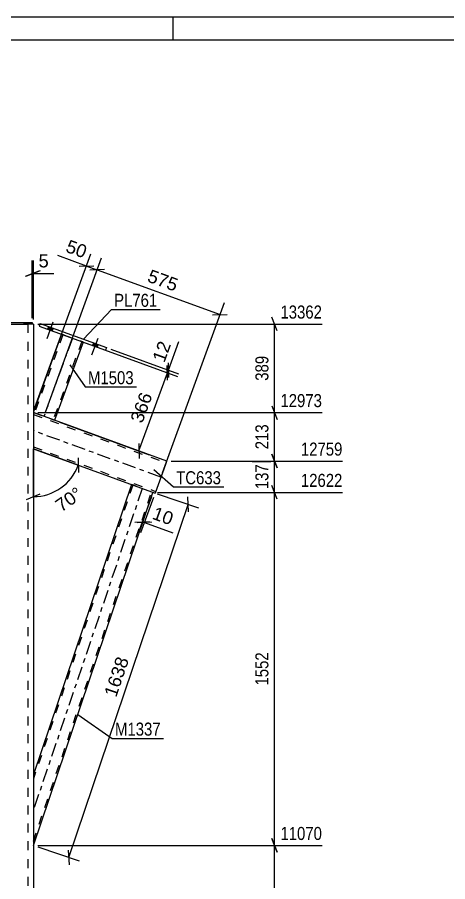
# Model space of a CAD drawing. Header units: millimetres. Extents: x 0 to 841, y 0 to 594.
# Drawn here: x 386.7 to 481.4, y 404 to 594 of the extents above; entities that cross this region are included whole.
import ezdxf

# ---------------------------------------------------------------- set-up
doc = ezdxf.new("R2010")
doc.units = ezdxf.units.MM
doc.linetypes.add('DXK_LINE_DOT2', pattern=[3.9198, 1.9599, -1.9599])
doc.linetypes.add('DXK_LINE_DOT3', pattern=[5.9187, 2.979, -0.9799, 0.9799, -0.9799])
doc.styles.add('Arial', font='ARIAL.TTF', dxfattribs={"height": 0.2})
doc.styles.add('Arial Narrow', font='ARIALN.TTF', dxfattribs={"height": 0.2})

# ---------------------------------------------------------------- blocks, each defined once
blk = doc.blocks.new('Unknown-284856987-1130')
at = {"color": 5, "linetype": 'Continuous'}
for p, q in [((841, 594), (0, 594)), ((421, 589), (421, 594)), ((836, 589), (5, 589))]:
    blk.add_line(p, q, dxfattribs=at)
blk = doc.blocks.new('Part-284856987-4752 - 4684')
at = {"color": 2, "linetype": 'Continuous'}
for p, q in [((342.7, 526.59), (388.92, 526.59)), ((390.3, 526.59), (390.05, 526.59)), ((390.3, 526.59), (390.3, 299.34))]:
    blk.add_line(p, q, dxfattribs=at)
at = {"color": 7, "linetype": 'DXK_LINE_DOT2'}
for p, q in [((390.05, 526.59), (387.9, 526.59)), ((389.1, 526.59), (389.1, 299.34))]:
    blk.add_line(p, q, dxfattribs=at)
blk = doc.blocks.new('Part-284856987-4761 - 4684')
at = {"color": 2, "linetype": 'Continuous'}
for p, q in [((411.88, 491.3), (390.3, 427.59)), ((390.3, 412), (416.58, 489.59))]:
    blk.add_line(p, q, dxfattribs=at)
at = {"color": 7, "linetype": 'DXK_LINE_DOT2'}
for p, q in [((412.16, 491.2), (390.3, 426.65)), ((416.58, 489.59), (411.88, 491.3)), ((390.3, 412.94), (416.29, 489.69)), ((390.3, 427.59), (390.3, 412))]:
    blk.add_line(p, q, dxfattribs=at)
at = {"color": 7, "linetype": 'DXK_LINE_DOT3'}
blk.add_line((414.23, 490.45), (390.3, 419.79), dxfattribs=at)
blk = doc.blocks.new('Part-284856987-4708 - 4684')
at = {"color": 2, "linetype": 'Continuous'}
for p, q in [((340.55, 526.89), (340.55, 526.59)), ((340.55, 526.89), (390.05, 526.89)), ((340.55, 526.59), (341.68, 526.59)), ((390.05, 526.59), (388.92, 526.59)), ((390.05, 526.89), (390.05, 526.59))]:
    blk.add_line(p, q, dxfattribs=at)
at = {"color": 7, "linetype": 'DXK_LINE_DOT2'}
blk.add_line((341.68, 526.59), (388.92, 526.59), dxfattribs=at)
blk = doc.blocks.new('Part-284856987-4711 - 4684')
at = {"color": 2, "linetype": 'Continuous'}
for p, q in [((391.78, 526.7), (391.58, 526.13)), ((391.78, 526.7), (406.35, 521.4)), ((391.58, 526.13), (406.14, 520.83)), ((406.35, 521.4), (406.14, 520.83))]:
    blk.add_line(p, q, dxfattribs=at)
blk = doc.blocks.new('Part-284856987-4776 - 4684')
at = {"color": 2, "linetype": 'Continuous'}
for p, q in [((419.61, 496.47), (390.3, 507.13)), ((390.3, 499.15), (417.04, 489.42)), ((419.34, 495.72), (419.61, 496.47)), ((419.34, 495.72), (417.04, 489.42))]:
    blk.add_line(p, q, dxfattribs=at)
at = {"color": 7, "linetype": 'DXK_LINE_DOT2'}
for p, q in [((390.3, 507.13), (390.3, 499.15)), ((390.3, 506.71), (419.47, 496.09)), ((390.3, 499.58), (417.18, 489.8)), ((419.59, 496.41), (419.34, 495.72)), ((419.46, 496.06), (419.47, 496.09))]:
    blk.add_line(p, q, dxfattribs=at)
at = {"color": 7, "linetype": 'DXK_LINE_DOT3'}
blk.add_line((418.33, 492.94), (390.3, 503.14), dxfattribs=at)
blk = doc.blocks.new('Part-284856987-4747 - 4684')
at = {"color": 2, "linetype": 'Continuous'}
for p, q in [((396.51, 524.34), (390.3, 507.28)), ((401.21, 522.63), (394.95, 505.44))]:
    blk.add_line(p, q, dxfattribs=at)
at = {"color": 7, "linetype": 'DXK_LINE_DOT2'}
for p, q in [((396.51, 524.34), (396.51, 524.34)), ((396.51, 524.34), (396.51, 524.34)), ((396.51, 524.34), (396.51, 524.34)), ((396.55, 524.33), (396.51, 524.34)), ((396.51, 524.34), (396.55, 524.33)), ((396.68, 524.28), (396.55, 524.33)), ((396.55, 524.33), (396.68, 524.28)), ((396.79, 524.24), (390.54, 507.05)), ((400.93, 522.74), (394.67, 505.54)), ((396.86, 524.22), (396.68, 524.28)), ((396.68, 524.28), (396.86, 524.22)), ((396.79, 524.24), (396.81, 524.23)), ((396.81, 524.23), (396.79, 524.24)), ((396.81, 524.23), (396.88, 524.21)), ((396.88, 524.21), (396.81, 524.23)), ((396.86, 524.22), (400.86, 522.76)), ((396.86, 524.22), (400.86, 522.76)), ((396.88, 524.21), (400.75, 522.8)), ((396.88, 524.21), (396.97, 524.18)), ((396.97, 524.18), (400.85, 522.76)), ((400.85, 522.77), (400.75, 522.8)), ((400.91, 522.74), (400.85, 522.77)), ((400.85, 522.76), (400.91, 522.74)), ((400.86, 522.76), (401.04, 522.69)), ((401.04, 522.69), (400.86, 522.76)), ((400.91, 522.74), (400.93, 522.73)), ((400.93, 522.74), (400.91, 522.74)), ((401.04, 522.69), (401.17, 522.65)), ((401.17, 522.65), (401.04, 522.69)), ((401.17, 522.65), (401.21, 522.63)), ((401.21, 522.63), (401.17, 522.65)), ((401.21, 522.63), (401.21, 522.63)), ((401.21, 522.63), (401.21, 522.63)), ((401.21, 522.63), (401.21, 522.63)), ((390.3, 507.28), (390.3, 507.14)), ((390.3, 507.14), (394.95, 505.44))]:
    blk.add_line(p, q, dxfattribs=at)
at = {"color": 7, "linetype": 'DXK_LINE_DOT3'}
blk.add_line((398.86, 523.49), (392.6, 506.3), dxfattribs=at)
blk = doc.blocks.new('Bolt-284856987-4819 - 4684')
at = {"linetype": 'Continuous'}
for points in [[(394.65, 525.66), (393.61, 526.03), (393.41, 525.47), (394.44, 525.09)], [(404.51, 522.06), (403.48, 522.44), (403.28, 521.88), (404.31, 521.5)]]:
    blk.add_hatch(color=1, dxfattribs=at).paths.add_polyline_path(points)
at = {"color": 1, "linetype": 'Continuous'}
for p, q in [((394.56, 527.02), (393.22, 523.35)), ((393.61, 526.03), (393.41, 525.47)), ((394.65, 525.66), (394.44, 525.09)), ((404.43, 523.43), (403.09, 519.76)), ((403.48, 522.44), (403.28, 521.88)), ((404.51, 522.06), (404.31, 521.5))]:
    blk.add_line(p, q, dxfattribs=at)
blk = doc.blocks.new('Bolt-284856987-4827 - 4684')
at = {"linetype": 'Continuous'}
for points in [[(394.65, 525.66), (393.61, 526.03), (393.41, 525.47), (394.44, 525.09)], [(404.51, 522.06), (403.48, 522.44), (403.28, 521.88), (404.31, 521.5)]]:
    blk.add_hatch(color=1, dxfattribs=at).paths.add_polyline_path(points)
at = {"color": 1, "linetype": 'Continuous'}
for p, q in [((394.56, 527.02), (393.22, 523.35)), ((393.61, 526.03), (393.41, 525.47)), ((394.65, 525.66), (394.44, 525.09)), ((404.43, 523.43), (403.09, 519.76)), ((403.48, 522.44), (403.28, 521.88)), ((404.51, 522.06), (404.31, 521.5))]:
    blk.add_line(p, q, dxfattribs=at)
blk = doc.blocks.new('StraightDimension-284856987-5091 - 4684')
at = {"color": 7, "linetype": 'Continuous'}
for p, q in [((392.94, 507.22), (405.29, 541.16)), ((405.93, 538.54), (402.7, 538.43)), ((404.32, 538.49), (431.33, 528.66)), ((418.67, 493.88), (432.3, 531.33)), ((429.71, 528.6), (432.94, 528.71))]:
    blk.add_line(p, q, dxfattribs=at)
at = {"color": 0}
blk.add_wipeout([(421.78, 532.93), (423.21, 536.88), (415.82, 539.57), (414.38, 535.62)], dxfattribs=at)
at = {"color": 3, "style": 'Arial'}
blk.add_text('575', height=2.865, rotation=-20.002, dxfattribs=at).set_placement((415.15, 535.98))
blk = doc.blocks.new('StraightDimension-284856987-12498 - 4684')
at = {"color": 7, "linetype": 'Continuous'}
for p, q in [((442.72, 497.97), (443.92, 494.97)), ((420.61, 496.47), (458.26, 496.47)), ((443.32, 489.6), (443.32, 496.47)), ((443.92, 488.1), (442.72, 491.1)), ((417.56, 489.6), (458.26, 489.6))]:
    blk.add_line(p, q, dxfattribs=at)
at = {"color": 0, "linetype": 'Continuous'}
blk.add_wipeout([(458.86, 497.07), (458.86, 501.27), (448.52, 501.27), (448.52, 497.07)], dxfattribs=at)
at = {"color": 0}
blk.add_wipeout([(442.57, 496.37), (438.37, 496.37), (438.37, 489.69), (442.57, 489.69)], dxfattribs=at)
at = {"color": 3, "linetype": 'Continuous', "style": 'Arial Narrow'}
blk.add_text('12759', height=2.863, dxfattribs=at).set_placement((449.12, 497.67))
at = {"color": 3, "style": 'Arial Narrow'}
blk.add_text('137', height=2.863, rotation=90.0002, dxfattribs=at).set_placement((441.97, 490.29))
blk = doc.blocks.new('StraightDimension-284856987-12403 - 4684')
at = {"color": 7, "linetype": 'Continuous'}
for p, q in [((402.15, 522.29), (422.02, 515.06)), ((419.82, 514.26), (419.72, 517.49)), ((413.51, 498.69), (419.77, 515.88)), ((395.89, 505.1), (415.77, 497.87)), ((413.46, 500.3), (413.56, 497.07))]:
    blk.add_line(p, q, dxfattribs=at)
at = {"color": 0}
blk.add_wipeout([(417.28, 511.24), (413.34, 512.67), (410.64, 505.28), (414.59, 503.84)], dxfattribs=at)
at = {"color": 3, "style": 'Arial'}
blk.add_text('366', height=2.865, rotation=69.9983, dxfattribs=at).set_placement((414.23, 504.61))
blk = doc.blocks.new('StraightDimension-284856987-5065 - 4684')
at = {"color": 7, "linetype": 'Continuous'}
for p, q in [((390.64, 508.22), (402.94, 542.02)), ((392.94, 507.22), (405.29, 541.16)), ((400.36, 539.29), (403.58, 539.39)), ((401.97, 539.34), (404.32, 538.49)), ((405.93, 538.54), (402.7, 538.43))]:
    blk.add_line(p, q, dxfattribs=at)
at = {"color": 0}
blk.add_wipeout([(401.73, 540.22), (403.17, 544.17), (397.86, 546.1), (396.43, 542.16)], dxfattribs=at)
at = {"color": 7, "linetype": 'Continuous'}
blk.add_line((401.97, 539.34), (395.68, 541.63), dxfattribs=at)
blk.add_line((401.97, 539.34), (395.68, 541.63), dxfattribs=at)
at = {"color": 3, "style": 'Arial'}
blk.add_text('50', height=2.865, rotation=-20.002, dxfattribs=at).set_placement((397.2, 542.51))
blk = doc.blocks.new('AngleDimension-284856987-5227 - 4684')
at = {"color": 7, "linetype": 'Continuous'}
for p, q in [((400.16, 495.57), (390.3, 499.15)), ((390.3, 488.66), (390.3, 499.15)), ((391.24, 498.81), (400.16, 495.57)), ((400.11, 497.18), (400.21, 493.95)), ((388.8, 488.06), (391.8, 489.26))]:
    blk.add_line(p, q, dxfattribs=at)
blk.add_arc((390.3, 499.15), 10.49, 270, 340, dxfattribs=at)
at = {"color": 0}
blk.add_wipeout([(402.21, 488.46), (399.8, 491.9), (393.87, 487.74), (396.28, 484.3)], dxfattribs=at)
at = {"color": 3, "style": 'Arial'}
blk.add_text('70°', height=2.865, rotation=35.002, dxfattribs=at).set_placement((396.42, 485.14))
blk = doc.blocks.new('StraightDimension-284856987-5231 - 4684')
at = {"color": 7, "linetype": 'Continuous'}
for p, q in [((390.05, 527.89), (390.05, 540.53)), ((390.3, 527.59), (390.3, 540.53)), ((388.55, 537.08), (391.55, 538.28)), ((391.8, 538.28), (388.8, 537.08)), ((390.05, 537.68), (390.3, 537.68))]:
    blk.add_line(p, q, dxfattribs=at)
at = {"color": 0}
blk.add_wipeout([(394.25, 538.43), (394.25, 542.63), (390.83, 542.63), (390.83, 538.43)], dxfattribs=at)
at = {"color": 7, "linetype": 'Continuous'}
blk.add_line((390.3, 537.68), (394.78, 537.68), dxfattribs=at)
blk.add_line((390.3, 537.68), (394.78, 537.68), dxfattribs=at)
at = {"color": 3, "style": 'Arial'}
blk.add_text('5', height=2.87, dxfattribs=at).set_placement((391.43, 539.03))
blk = doc.blocks.new('StraightDimension-284856987-12402 - 4684')
at = {"color": 7, "linetype": 'Continuous'}
for p, q in [((402.15, 522.29), (422.02, 515.06)), ((407.29, 521.06), (422.23, 515.62)), ((419.82, 514.26), (419.72, 517.49)), ((419.92, 518.05), (420.02, 514.82)), ((419.77, 515.88), (419.97, 516.44))]:
    blk.add_line(p, q, dxfattribs=at)
at = {"color": 0}
blk.add_wipeout([(421.38, 522.49), (417.43, 523.93), (415.5, 518.62), (419.45, 517.19)], dxfattribs=at)
at = {"color": 7, "linetype": 'Continuous'}
blk.add_line((419.97, 516.44), (422.26, 522.73), dxfattribs=at)
blk.add_line((419.97, 516.44), (422.26, 522.73), dxfattribs=at)
at = {"color": 3, "style": 'Arial'}
blk.add_text('12', height=2.865, rotation=69.9983, dxfattribs=at).set_placement((419.09, 517.96))
blk = doc.blocks.new('StraightDimension-284856987-12496 - 4684')
at = {"color": 7, "linetype": 'Continuous'}
for p, q in [((391.3, 526.59), (453.76, 526.59)), ((443.92, 525.09), (442.72, 528.09)), ((443.32, 507.13), (443.32, 526.59)), ((442.72, 508.63), (443.92, 505.63)), ((391.3, 507.13), (453.76, 507.13))]:
    blk.add_line(p, q, dxfattribs=at)
at = {"color": 0, "linetype": 'Continuous'}
blk.add_wipeout([(454.36, 527.19), (454.36, 531.39), (444.02, 531.39), (444.02, 527.19)], dxfattribs=at)
at = {"color": 0}
blk.add_wipeout([(442.57, 520.21), (438.37, 520.21), (438.37, 513.52), (442.57, 513.52)], dxfattribs=at)
at = {"color": 3, "linetype": 'Continuous', "style": 'Arial Narrow'}
blk.add_text('13362', height=2.863, dxfattribs=at).set_placement((444.62, 527.79))
at = {"color": 3, "style": 'Arial Narrow'}
blk.add_text('389', height=2.863, rotation=90.0002, dxfattribs=at).set_placement((441.97, 514.12))
blk = doc.blocks.new('StraightDimension-284856987-12497 - 4684')
at = {"color": 7, "linetype": 'Continuous'}
for p, q in [((442.72, 508.63), (443.92, 505.63)), ((391.3, 507.13), (453.76, 507.13)), ((443.32, 496.47), (443.32, 507.13)), ((443.92, 494.97), (442.72, 497.97)), ((420.61, 496.47), (458.26, 496.47))]:
    blk.add_line(p, q, dxfattribs=at)
at = {"color": 0, "linetype": 'Continuous'}
blk.add_wipeout([(454.36, 507.73), (454.36, 511.93), (444.02, 511.93), (444.02, 507.73)], dxfattribs=at)
at = {"color": 0}
blk.add_wipeout([(442.57, 505.14), (438.37, 505.14), (438.37, 498.46), (442.57, 498.46)], dxfattribs=at)
at = {"color": 3, "linetype": 'Continuous', "style": 'Arial Narrow'}
blk.add_text('12973', height=2.863, dxfattribs=at).set_placement((444.62, 508.33))
at = {"color": 3, "style": 'Arial Narrow'}
blk.add_text('213', height=2.863, rotation=90.0002, dxfattribs=at).set_placement((441.97, 499.06))
blk = doc.blocks.new('StraightDimension-284856987-12499 - 4684')
at = {"color": 7, "linetype": 'Continuous'}
for p, q in [((443.92, 488.1), (442.72, 491.1)), ((417.56, 489.6), (458.26, 489.6)), ((443.32, 412), (443.32, 489.6)), ((442.72, 413.5), (443.92, 410.5)), ((391.3, 412), (453.76, 412))]:
    blk.add_line(p, q, dxfattribs=at)
at = {"color": 0, "linetype": 'Continuous'}
blk.add_wipeout([(458.86, 490.2), (458.86, 494.4), (448.52, 494.4), (448.52, 490.2)], dxfattribs=at)
at = {"color": 0}
blk.add_wipeout([(442.57, 455.05), (438.37, 455.05), (438.37, 446.54), (442.57, 446.54)], dxfattribs=at)
at = {"color": 3, "linetype": 'Continuous', "style": 'Arial Narrow'}
blk.add_text('12622', height=2.863, dxfattribs=at).set_placement((449.12, 490.8))
at = {"color": 3, "style": 'Arial Narrow'}
blk.add_text('1552', height=2.863, rotation=90.0002, dxfattribs=at).set_placement((441.97, 447.14))
blk = doc.blocks.new('StraightDimension-284856987-12500 - 4684')
at = {"color": 7, "linetype": 'Continuous'}
for p, q in [((443.92, 410.5), (442.72, 413.5)), ((391.3, 412), (453.76, 412)), ((443.32, 245.84), (443.32, 412)), ((442.72, 247.34), (443.92, 244.34)), ((391.3, 245.84), (446.45, 245.84))]:
    blk.add_line(p, q, dxfattribs=at)
at = {"color": 0, "linetype": 'Continuous'}
for points in [[(454.36, 412.6), (454.36, 416.8), (444.02, 416.8), (444.02, 412.6)], [(447.05, 246.44), (447.05, 250.64), (444.02, 250.64), (444.02, 246.44)]]:
    blk.add_wipeout(points, dxfattribs=at)
at = {"color": 0}
blk.add_wipeout([(442.57, 334.09), (438.37, 334.09), (438.37, 323.75), (442.57, 323.75)], dxfattribs=at)
at = {"color": 3, "linetype": 'Continuous', "style": 'Arial Narrow'}
for s, height, p in [('11070', 2.863, (444.62, 413.2)), ('0', 2.86, (444.62, 247.04))]:
    blk.add_text(s, height=height, dxfattribs=at).set_placement(p)
at = {"color": 3, "style": 'Arial Narrow'}
blk.add_text('11070', height=2.863, rotation=90.0002, dxfattribs=at).set_placement((441.97, 324.35))
blk = doc.blocks.new('StraightDimension-284856987-17822 - 4684')
at = {"color": 7, "linetype": 'Continuous'}
for p, q in [((417.52, 489.27), (426.6, 486.19)), ((424.42, 485.35), (424.24, 488.58)), ((398.06, 409.37), (424.33, 486.96)), ((391.25, 411.68), (400.33, 408.6)), ((397.97, 410.99), (398.14, 407.76))]:
    blk.add_line(p, q, dxfattribs=at)
at = {"color": 0}
blk.add_wipeout([(412.1, 453.19), (408.12, 454.54), (404.89, 444.98), (408.86, 443.63)], dxfattribs=at)
at = {"color": 3, "style": 'Arial'}
blk.add_text('1638', height=2.865, rotation=71.2931, dxfattribs=at).set_placement((408.49, 444.39))
blk = doc.blocks.new('StraightDimension-284856987-17852 - 4684')
at = {"color": 7, "linetype": 'Continuous'}
for p, q in [((416.23, 488.65), (413.4, 480.88)), ((416.7, 488.48), (413.87, 480.71)), ((412.61, 483.08), (415.84, 483.18)), ((416.31, 483.01), (413.08, 482.91)), ((414.22, 483.13), (414.69, 482.96))]:
    blk.add_line(p, q, dxfattribs=at)
at = {"color": 0}
blk.add_wipeout([(420.75, 481.55), (422.19, 485.5), (416.88, 487.43), (415.44, 483.49)], dxfattribs=at)
at = {"color": 7, "linetype": 'Continuous'}
blk.add_line((414.69, 482.96), (420.98, 480.67), dxfattribs=at)
blk.add_line((414.69, 482.96), (420.98, 480.67), dxfattribs=at)
at = {"color": 3, "style": 'Arial'}
blk.add_text('10', height=2.865, rotation=-20.0134, dxfattribs=at).set_placement((416.21, 483.84))
blk = doc.blocks.new('Mark-284856987-4757 - 4684')
at = {"color": 0}
blk.add_wipeout([(418.29, 436.13), (418.29, 439.13), (408.24, 439.13), (408.24, 436.13)], dxfattribs=at)
blk.add_wipeout([(418.29, 436.13), (418.29, 439.13), (408.24, 439.13), (408.24, 436.13)], dxfattribs=at)
at = {"color": 30, "linetype": 'Continuous'}
for p, q in [((400.06, 440.81), (407.64, 435.53)), ((407.64, 435.53), (418.89, 435.53))]:
    blk.add_line(p, q, dxfattribs=at)
at = {"color": 3, "style": 'Arial Narrow'}
blk.add_text('M1337', height=2.863, dxfattribs=at).set_placement((408.24, 436.13))
blk = doc.blocks.new('Mark-284856987-4772 - 4684')
at = {"color": 0}
blk.add_wipeout([(431.55, 491.38), (431.55, 494.38), (421.69, 494.38), (421.69, 491.38)], dxfattribs=at)
blk.add_wipeout([(431.55, 491.38), (431.55, 494.38), (421.69, 494.38), (421.69, 491.38)], dxfattribs=at)
at = {"color": 30, "linetype": 'Continuous'}
for p, q in [((416.77, 494.63), (421.09, 490.78)), ((421.09, 490.78), (432.15, 490.78))]:
    blk.add_line(p, q, dxfattribs=at)
at = {"color": 3, "style": 'Arial Narrow'}
blk.add_text('TC633', height=2.863, dxfattribs=at).set_placement((421.69, 491.38))
blk = doc.blocks.new('Mark-284856987-4743 - 4684')
at = {"color": 0}
blk.add_wipeout([(412.35, 513.36), (412.35, 516.36), (402.3, 516.36), (402.3, 513.36)], dxfattribs=at)
blk.add_wipeout([(412.35, 513.36), (412.35, 516.36), (402.3, 516.36), (402.3, 513.36)], dxfattribs=at)
at = {"color": 30, "linetype": 'Continuous'}
for p, q in [((398.34, 517.65), (401.7, 512.76)), ((401.7, 512.76), (412.95, 512.76))]:
    blk.add_line(p, q, dxfattribs=at)
at = {"color": 3, "style": 'Arial Narrow'}
blk.add_text('M1503', height=2.863, dxfattribs=at).set_placement((402.3, 513.36))
blk = doc.blocks.new('Mark-284856987-12554 - 4684')
at = {"color": 0}
blk.add_wipeout([(417.54, 530.37), (417.54, 533.37), (408.04, 533.37), (408.04, 530.37)], dxfattribs=at)
blk.add_wipeout([(417.54, 530.37), (417.54, 533.37), (408.04, 533.37), (408.04, 530.37)], dxfattribs=at)
at = {"color": 30, "linetype": 'Continuous'}
for p, q in [((401.29, 523.24), (407.44, 529.77)), ((407.44, 529.77), (418.14, 529.77))]:
    blk.add_line(p, q, dxfattribs=at)
at = {"color": 3, "style": 'Arial Narrow'}
blk.add_text('PL761', height=2.863, dxfattribs=at).set_placement((408.04, 530.37))

msp = doc.modelspace()

# ---------------------------------------------------------------- block references
for name in ['Unknown-284856987-1130', 'Part-284856987-4752 - 4684', 'Part-284856987-4708 - 4684', 'Part-284856987-4711 - 4684', 'Bolt-284856987-4819 - 4684', 'Bolt-284856987-4827 - 4684', 'Part-284856987-4747 - 4684', 'Part-284856987-4776 - 4684', 'Part-284856987-4761 - 4684']:
    msp.add_blockref(name, (0, 0))

# ---------------------------------------------------------------- next in the draw order: block references
msp.add_blockref('StraightDimension-284856987-5091 - 4684', (0, 0))

# ---------------------------------------------------------------- next in the draw order: block references
msp.add_blockref('StraightDimension-284856987-12498 - 4684', (0, 0))

# ---------------------------------------------------------------- next in the draw order: block references
msp.add_blockref('StraightDimension-284856987-12403 - 4684', (0, 0))

# ---------------------------------------------------------------- next in the draw order: block references
for name in ['StraightDimension-284856987-5065 - 4684', 'AngleDimension-284856987-5227 - 4684']:
    msp.add_blockref(name, (0, 0))

# ---------------------------------------------------------------- next in the draw order: block references
for name in ['StraightDimension-284856987-5231 - 4684', 'StraightDimension-284856987-12402 - 4684']:
    msp.add_blockref(name, (0, 0))

# ---------------------------------------------------------------- next in the draw order: block references
msp.add_blockref('StraightDimension-284856987-12496 - 4684', (0, 0))

# ---------------------------------------------------------------- next in the draw order: block references
for name in ['Mark-284856987-12554 - 4684', 'StraightDimension-284856987-12497 - 4684']:
    msp.add_blockref(name, (0, 0))

# ---------------------------------------------------------------- next in the draw order: block references
for name in ['Mark-284856987-4743 - 4684', 'StraightDimension-284856987-12499 - 4684']:
    msp.add_blockref(name, (0, 0))

# ---------------------------------------------------------------- next in the draw order: block references
for name in ['Mark-284856987-4772 - 4684', 'StraightDimension-284856987-12500 - 4684']:
    msp.add_blockref(name, (0, 0))

# ---------------------------------------------------------------- next in the draw order: block references
msp.add_blockref('StraightDimension-284856987-17822 - 4684', (0, 0))

# ---------------------------------------------------------------- next in the draw order: block references
for name in ['StraightDimension-284856987-17852 - 4684', 'Mark-284856987-4757 - 4684']:
    msp.add_blockref(name, (0, 0))

doc.saveas('drawing.dxf')
